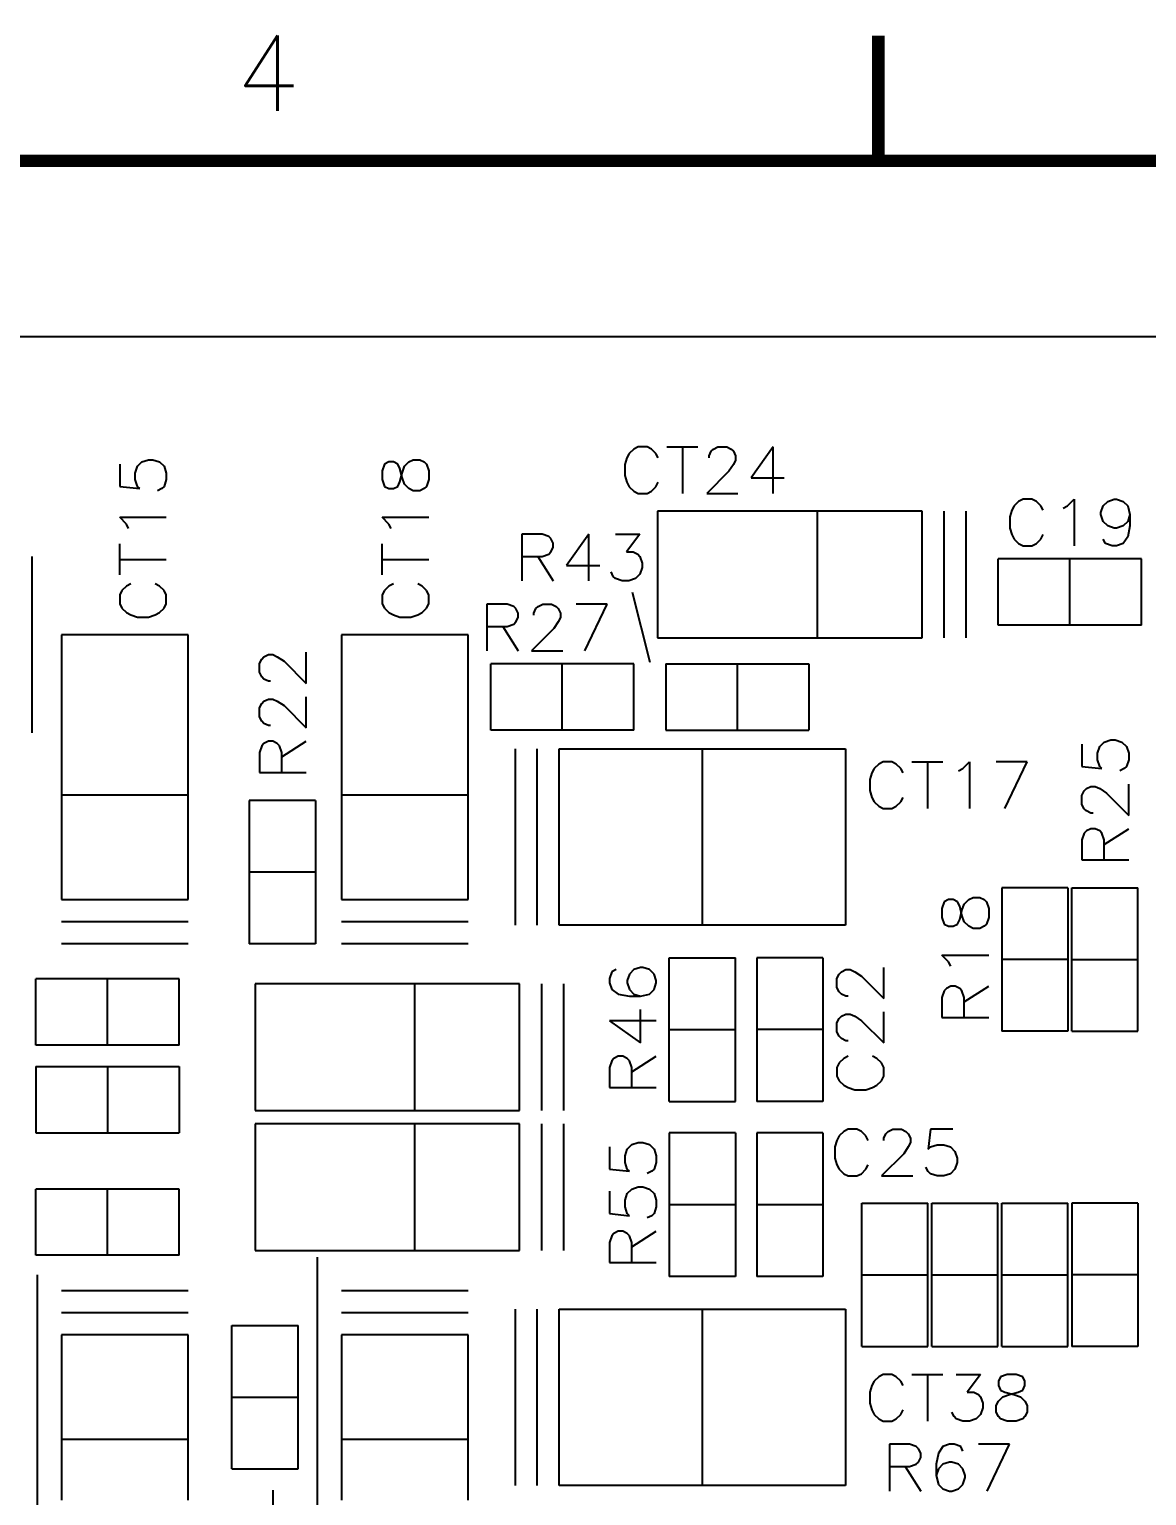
# Model space of a CAD drawing. Extents: x 295 to 953, y 10 to 290.
# Drawn here: x 653.1 to 697.7, y 231.7 to 290.2 of the extents above; entities that cross this region are included whole.
import ezdxf
from ezdxf.enums import TextEntityAlignment as Align

# ---------------------------------------------------------------- set-up
doc = ezdxf.new("R2010")
doc.units = 0
doc.header["$LTSCALE"] = 5
doc.header["$MEASUREMENT"] = 0
doc.layers.get('0').update_dxf_attribs({"linetype": 'CONTINUOUS', "lineweight": 25})
for name, color, linetype in [('DV-DPO-A6_BSK', 2, 'CONTINUOUS'), ('문자', 4, 'CONTINUOUS'), ('테두리', 3, 'CONTINUOUS')]:
    doc.layers.add(name, color=color, linetype=linetype)
doc.styles.get("Standard").update_dxf_attribs({"font": 'simplex.shx'})

# ---------------------------------------------------------------- blocks, each defined once
blk = doc.blocks.new('C')
at = {"layer": '테두리', "const_width": 0.5}
for points in [[(210, 290), (210, 285)], [(15, 285), (15, 15), (405, 15), (405, 285), (15, 285)]]:
    blk.add_lwpolyline(points, dxfattribs=at)
at = {"layer": '문자'}
blk.add_text('4', height=3, dxfattribs=at).set_placement((185.625, 288.5), align=Align.MIDDLE)

msp = doc.modelspace()

# ---------------------------------------------------------------- linework, layer by layer
at = {"layer": 'DV-DPO-A6_BSK', "color": 7}
for p, q in [((529.077, 277.997), (845.877, 277.997)), ((677.03, 273.325), (676.941, 273.146)), ((677.209, 273.498), (677.03, 273.325)), ((677.383, 273.588), (677.209, 273.498)), ((677.74, 273.588), (677.383, 273.588)), ((677.913, 273.498), (677.74, 273.588)), ((678.092, 273.325), (677.913, 273.498)), ((678.182, 273.146), (678.092, 273.325)), ((678.534, 273.588), (679.774, 273.588)), ((679.154, 273.588), (679.154, 271.733)), ((680.216, 273.236), (680.305, 273.415)), ((680.305, 273.415), (680.394, 273.498)), ((680.394, 273.498), (680.568, 273.588)), ((680.568, 273.588), (680.925, 273.588)), ((680.925, 273.588), (681.099, 273.498)), ((681.099, 273.498), (681.188, 273.415)), ((681.188, 273.415), (681.277, 273.236)), ((682.781, 273.588), (681.898, 272.353)), ((682.781, 271.733), (682.781, 273.588)), ((656.69, 272.901), (656.69, 272.012)), ((657.31, 272.543), (657.4, 272.811)), ((657.4, 272.811), (657.579, 272.984)), ((657.579, 272.984), (657.841, 273.074)), ((657.841, 273.074), (658.02, 273.074)), ((658.02, 273.074), (658.283, 272.984)), ((658.283, 272.984), (658.462, 272.811)), ((658.462, 272.811), (658.551, 272.543)), ((667.257, 272.901), (667.168, 272.632)), ((667.436, 272.984), (667.257, 272.901)), ((667.615, 272.984), (667.436, 272.984)), ((667.788, 272.901), (667.615, 272.984)), ((667.877, 272.722), (667.788, 272.901)), ((667.967, 272.37), (667.877, 272.722)), ((667.967, 272.543), (668.056, 272.811)), ((668.056, 272.811), (668.229, 272.984)), ((668.229, 272.984), (668.408, 273.074)), ((668.408, 273.074), (668.676, 273.074)), ((668.676, 273.074), (668.85, 272.984)), ((668.85, 272.984), (668.939, 272.901)), ((668.939, 272.901), (669.028, 272.632)), ((676.941, 273.146), (676.852, 272.884)), ((676.852, 272.884), (676.852, 272.442)), ((680.216, 273.146), (680.216, 273.236)), ((681.188, 272.884), (681.009, 272.616)), ((681.277, 273.057), (681.188, 272.884)), ((681.277, 273.236), (681.277, 273.057)), ((657.31, 272.28), (657.31, 272.543)), ((657.4, 272.012), (657.31, 272.28)), ((658.551, 272.28), (658.462, 272.012)), ((658.551, 272.543), (658.551, 272.28)), ((667.168, 272.632), (667.168, 272.28)), ((667.168, 272.28), (667.257, 272.012)), ((667.788, 272.012), (667.877, 272.191)), ((667.877, 272.191), (667.967, 272.543)), ((668.056, 272.101), (667.967, 272.37)), ((668.229, 271.923), (668.056, 272.101)), ((669.028, 272.28), (668.939, 272.012)), ((669.028, 272.632), (669.028, 272.28)), ((676.852, 272.442), (676.941, 272.174)), ((676.941, 272.174), (677.03, 271.995)), ((678.092, 271.995), (678.182, 272.174)), ((681.009, 272.616), (680.126, 271.733)), ((681.898, 272.353), (683.222, 272.353)), ((656.69, 272.012), (657.489, 271.923)), ((657.489, 271.923), (657.4, 272.012)), ((658.372, 271.923), (658.199, 271.839)), ((658.462, 272.012), (658.372, 271.923)), ((667.257, 272.012), (667.436, 271.923)), ((667.436, 271.923), (667.615, 271.923)), ((667.615, 271.923), (667.788, 272.012)), ((668.408, 271.839), (668.229, 271.923)), ((668.676, 271.839), (668.408, 271.839)), ((668.85, 271.923), (668.676, 271.839)), ((668.939, 272.012), (668.85, 271.923)), ((677.03, 271.995), (677.209, 271.822)), ((677.209, 271.822), (677.383, 271.733)), ((677.383, 271.733), (677.74, 271.733)), ((677.74, 271.733), (677.913, 271.822)), ((677.913, 271.822), (678.092, 271.995)), ((680.126, 271.733), (681.367, 271.733)), ((678.165, 271.023), (678.165, 265.966)), ((682.121, 271.023), (678.165, 271.023)), ((682.781, 271.023), (682.121, 271.023)), ((683.993, 271.023), (682.781, 271.023)), ((684.982, 271.023), (683.993, 271.023)), ((684.541, 265.966), (684.541, 271.023)), ((688.721, 271.023), (684.982, 271.023)), ((688.721, 265.966), (688.721, 271.023)), ((689.603, 265.966), (689.603, 271.023)), ((690.481, 265.966), (690.481, 271.023)), ((692.308, 271.056), (692.224, 270.794)), ((692.397, 271.235), (692.308, 271.056)), ((692.576, 271.414), (692.397, 271.235)), ((692.755, 271.504), (692.576, 271.414)), ((693.107, 271.504), (692.755, 271.504)), ((693.286, 271.414), (693.107, 271.504)), ((693.465, 271.235), (693.286, 271.414)), ((693.554, 271.056), (693.465, 271.235)), ((694.353, 271.146), (694.532, 271.235)), ((694.532, 271.235), (694.795, 271.504)), ((694.795, 271.504), (694.795, 269.637)), ((695.862, 270.973), (695.951, 271.235)), ((695.862, 270.883), (695.862, 270.973)), ((695.951, 271.235), (696.13, 271.414)), ((696.13, 271.414), (696.393, 271.504)), ((696.393, 271.504), (696.482, 271.504)), ((696.482, 271.504), (696.751, 271.414)), ((696.751, 271.414), (696.929, 271.235)), ((696.929, 271.235), (697.013, 270.883)), ((656.958, 270.509), (656.69, 270.777)), ((656.69, 270.777), (658.551, 270.777)), ((657.048, 270.33), (656.958, 270.509)), ((667.436, 270.509), (667.168, 270.777)), ((667.168, 270.777), (669.028, 270.777)), ((667.525, 270.33), (667.436, 270.509)), ((692.224, 270.794), (692.224, 270.347)), ((692.224, 270.347), (692.308, 270.084)), ((695.951, 270.615), (695.862, 270.883)), ((696.13, 270.436), (695.951, 270.615)), ((696.393, 270.347), (696.13, 270.436)), ((696.482, 270.347), (696.393, 270.347)), ((696.751, 270.436), (696.482, 270.347)), ((696.929, 270.615), (696.751, 270.436)), ((697.013, 270.883), (696.929, 270.615)), ((697.013, 270.436), (696.929, 269.995)), ((697.013, 270.883), (697.013, 270.436)), ((673.549, 270.107), (672.75, 270.107)), ((672.75, 270.107), (672.75, 268.24)), ((673.817, 270.017), (673.549, 270.107)), ((673.907, 269.928), (673.817, 270.017)), ((673.996, 269.749), (673.907, 269.928)), ((675.416, 270.107), (674.527, 268.86)), ((675.416, 268.24), (675.416, 270.107)), ((676.483, 270.107), (677.455, 270.107)), ((677.455, 270.107), (676.924, 269.397)), ((692.308, 270.084), (692.397, 269.905)), ((692.397, 269.905), (692.576, 269.727)), ((693.286, 269.727), (693.465, 269.905)), ((693.465, 269.905), (693.554, 270.084)), ((696.041, 269.727), (695.951, 269.905)), ((696.929, 269.995), (696.751, 269.727)), ((653.203, 262.177), (653.203, 269.218)), ((656.69, 268.475), (656.69, 269.715)), ((667.168, 268.475), (667.168, 269.715)), ((672.75, 269.218), (673.549, 269.218)), ((673.376, 269.218), (673.996, 268.24)), ((673.549, 269.218), (673.817, 269.307)), ((673.817, 269.307), (673.907, 269.397)), ((673.907, 269.397), (673.996, 269.576)), ((673.996, 269.576), (673.996, 269.749)), ((676.924, 269.397), (677.193, 269.397)), ((677.193, 269.397), (677.371, 269.307)), ((677.371, 269.307), (677.455, 269.218)), ((677.455, 269.218), (677.545, 268.95)), ((692.576, 269.727), (692.755, 269.637)), ((692.755, 269.637), (693.107, 269.637)), ((693.107, 269.637), (693.286, 269.727)), ((696.303, 269.637), (696.041, 269.727)), ((696.482, 269.637), (696.303, 269.637)), ((696.751, 269.727), (696.482, 269.637)), ((656.69, 269.095), (658.551, 269.095)), ((667.168, 269.095), (669.028, 269.095)), ((674.527, 268.86), (675.857, 268.86)), ((676.393, 268.419), (676.304, 268.598)), ((677.545, 268.777), (677.455, 268.508)), ((677.545, 268.95), (677.545, 268.777)), ((697.477, 269.117), (691.76, 269.117)), ((691.76, 266.474), (691.76, 269.117)), ((694.616, 266.474), (694.616, 269.117)), ((697.477, 266.474), (697.477, 269.117)), ((656.958, 268.033), (656.78, 267.855)), ((657.137, 268.123), (656.958, 268.033)), ((658.283, 268.033), (658.109, 268.123)), ((658.462, 267.855), (658.283, 268.033)), ((667.436, 268.033), (667.257, 267.855)), ((667.615, 268.123), (667.436, 268.033)), ((668.76, 268.033), (668.587, 268.123)), ((668.939, 267.855), (668.76, 268.033)), ((676.483, 268.33), (676.393, 268.419)), ((676.745, 268.24), (676.483, 268.33)), ((677.014, 268.24), (676.745, 268.24)), ((677.282, 268.33), (677.014, 268.24)), ((677.455, 268.508), (677.282, 268.33)), ((656.78, 267.855), (656.69, 267.681)), ((656.69, 267.681), (656.69, 267.324)), ((658.551, 267.681), (658.462, 267.855)), ((658.551, 267.324), (658.551, 267.681)), ((667.257, 267.855), (667.168, 267.681)), ((667.168, 267.681), (667.168, 267.324)), ((669.028, 267.681), (668.939, 267.855)), ((669.028, 267.324), (669.028, 267.681)), ((677.153, 267.793), (677.852, 264.999)), ((656.69, 267.324), (656.78, 267.15)), ((656.78, 267.15), (656.958, 266.972)), ((656.958, 266.972), (657.137, 266.882)), ((657.137, 266.882), (657.4, 266.793)), ((657.841, 266.793), (658.109, 266.882)), ((658.109, 266.882), (658.283, 266.972)), ((658.283, 266.972), (658.462, 267.15)), ((658.462, 267.15), (658.551, 267.324)), ((667.168, 267.324), (667.257, 267.15)), ((667.257, 267.15), (667.436, 266.972)), ((667.436, 266.972), (667.615, 266.882)), ((667.615, 266.882), (667.877, 266.793)), ((668.319, 266.793), (668.587, 266.882)), ((668.587, 266.882), (668.76, 266.972)), ((668.76, 266.972), (668.939, 267.15)), ((668.939, 267.15), (669.028, 267.324)), ((672.152, 267.313), (671.353, 267.313)), ((671.353, 267.313), (671.353, 265.446)), ((672.42, 267.223), (672.152, 267.313)), ((672.51, 267.134), (672.42, 267.223)), ((672.599, 266.955), (672.51, 267.134)), ((672.599, 266.782), (672.599, 266.955)), ((673.219, 266.955), (673.309, 267.134)), ((673.219, 266.865), (673.219, 266.955)), ((673.309, 267.134), (673.398, 267.223)), ((673.398, 267.223), (673.577, 267.313)), ((673.577, 267.313), (673.929, 267.313)), ((673.929, 267.313), (674.108, 267.223)), ((674.108, 267.223), (674.197, 267.134)), ((674.197, 267.134), (674.287, 266.955)), ((674.287, 266.955), (674.287, 266.782)), ((676.148, 267.313), (674.907, 267.313)), ((675.259, 265.446), (676.148, 267.313)), ((657.4, 266.793), (657.841, 266.793)), ((667.877, 266.793), (668.319, 266.793)), ((671.353, 266.424), (672.152, 266.424)), ((671.979, 266.424), (672.599, 265.446)), ((672.152, 266.424), (672.42, 266.513)), ((672.42, 266.513), (672.51, 266.603)), ((672.51, 266.603), (672.599, 266.782)), ((674.019, 266.335), (673.13, 265.446)), ((674.197, 266.603), (674.019, 266.335)), ((674.287, 266.782), (674.197, 266.603)), ((697.477, 266.474), (691.76, 266.474)), ((659.428, 266.089), (654.371, 266.089)), ((654.371, 266.089), (654.371, 262.127)), ((659.428, 262.127), (659.428, 266.089)), ((670.604, 266.089), (665.547, 266.089)), ((665.547, 266.089), (665.547, 262.127)), ((670.604, 262.127), (670.604, 266.089)), ((678.165, 265.966), (682.121, 265.966)), ((682.121, 265.966), (682.781, 265.966)), ((682.781, 265.966), (683.993, 265.966)), ((683.993, 265.966), (684.982, 265.966)), ((684.982, 265.966), (688.721, 265.966)), ((662.273, 264.949), (662.362, 265.122)), ((662.362, 265.122), (662.451, 265.211)), ((662.451, 265.211), (662.625, 265.301)), ((662.625, 265.301), (662.803, 265.301)), ((662.803, 265.301), (662.982, 265.211)), ((662.982, 265.211), (663.25, 265.038)), ((664.139, 264.15), (664.139, 265.39)), ((673.13, 265.446), (674.376, 265.446)), ((662.273, 264.591), (662.273, 264.949)), ((662.362, 264.412), (662.273, 264.591)), ((663.25, 265.038), (664.139, 264.15)), ((677.22, 264.926), (671.504, 264.926)), ((671.504, 262.283), (671.504, 264.926)), ((674.359, 262.283), (674.359, 264.926)), ((677.22, 262.283), (677.22, 264.926)), ((678.489, 264.926), (684.205, 264.926)), ((678.489, 264.926), (678.489, 262.283)), ((681.344, 264.926), (681.344, 262.283)), ((684.205, 264.926), (684.205, 262.283)), ((662.451, 264.323), (662.362, 264.412)), ((662.625, 264.239), (662.451, 264.323)), ((662.714, 264.239), (662.625, 264.239)), ((662.273, 263.172), (662.362, 263.351)), ((662.362, 263.351), (662.451, 263.44)), ((662.451, 263.44), (662.625, 263.524)), ((662.625, 263.524), (662.803, 263.524)), ((662.803, 263.524), (662.982, 263.44)), ((662.982, 263.44), (663.25, 263.261)), ((664.139, 262.373), (664.139, 263.613)), ((662.273, 262.814), (662.273, 263.172)), ((662.362, 262.641), (662.273, 262.814)), ((663.25, 263.261), (664.139, 262.373)), ((662.451, 262.552), (662.362, 262.641)), ((662.625, 262.462), (662.451, 262.552)), ((662.714, 262.462), (662.625, 262.462)), ((677.22, 262.283), (671.504, 262.283)), ((678.489, 262.283), (684.205, 262.283)), ((654.371, 262.127), (654.371, 261.467)), ((659.428, 261.467), (659.428, 262.127)), ((662.362, 261.663), (662.273, 261.395)), ((662.451, 261.752), (662.362, 261.663)), ((662.625, 261.842), (662.451, 261.752)), ((662.803, 261.842), (662.625, 261.842)), ((662.982, 261.752), (662.803, 261.842)), ((663.072, 261.663), (662.982, 261.752)), ((663.161, 261.395), (663.072, 261.663)), ((663.161, 261.216), (664.139, 261.842)), ((665.547, 262.127), (665.547, 261.467)), ((670.604, 261.467), (670.604, 262.127)), ((695.102, 261.719), (695.102, 260.83)), ((695.722, 261.367), (695.812, 261.63)), ((695.812, 261.63), (695.991, 261.808)), ((695.991, 261.808), (696.253, 261.898)), ((696.253, 261.898), (696.432, 261.898)), ((696.432, 261.898), (696.7, 261.808)), ((696.7, 261.808), (696.879, 261.63)), ((696.879, 261.63), (696.968, 261.367)), ((654.371, 261.467), (654.371, 260.26)), ((659.428, 260.26), (659.428, 261.467)), ((662.273, 261.395), (662.273, 260.596)), ((663.161, 260.596), (663.161, 261.395)), ((665.547, 261.467), (665.547, 260.26)), ((670.604, 260.26), (670.604, 261.467)), ((672.471, 261.535), (672.471, 254.494)), ((673.348, 261.535), (673.348, 254.494)), ((674.231, 261.535), (685.67, 261.535)), ((674.231, 254.494), (674.231, 261.535)), ((679.947, 261.535), (679.947, 254.494)), ((685.67, 261.535), (685.67, 254.494)), ((687.162, 261.015), (686.988, 260.925)), ((687.519, 261.015), (687.162, 261.015)), ((687.692, 260.925), (687.519, 261.015)), ((688.313, 261.015), (689.553, 261.015)), ((688.933, 261.015), (688.933, 259.16)), ((690.347, 260.752), (690.615, 261.015)), ((690.615, 261.015), (690.615, 259.16)), ((692.912, 261.015), (691.677, 261.015)), ((692.029, 259.16), (692.912, 261.015)), ((695.722, 261.099), (695.722, 261.367)), ((695.812, 260.83), (695.722, 261.099)), ((696.968, 261.099), (696.879, 260.83)), ((696.968, 261.367), (696.968, 261.099)), ((662.273, 260.596), (664.139, 260.596)), ((686.72, 260.573), (686.631, 260.311)), ((686.809, 260.752), (686.72, 260.573)), ((686.988, 260.925), (686.809, 260.752)), ((687.871, 260.752), (687.692, 260.925)), ((687.961, 260.573), (687.871, 260.752)), ((690.173, 260.663), (690.347, 260.752)), ((695.102, 260.83), (695.901, 260.747)), ((695.901, 260.747), (695.812, 260.83)), ((696.79, 260.747), (696.611, 260.657)), ((696.879, 260.83), (696.79, 260.747)), ((654.371, 260.26), (654.371, 259.271)), ((659.428, 259.271), (659.428, 260.26)), ((665.547, 260.26), (665.547, 259.271)), ((670.604, 259.271), (670.604, 260.26)), ((686.631, 260.311), (686.631, 259.869)), ((686.631, 259.869), (686.72, 259.601)), ((695.102, 259.679), (695.191, 259.858)), ((695.191, 259.858), (695.281, 259.948)), ((695.281, 259.948), (695.454, 260.031)), ((695.454, 260.031), (695.633, 260.031)), ((695.633, 260.031), (695.812, 259.948)), ((695.812, 259.948), (696.08, 259.769)), ((696.968, 258.88), (696.968, 260.121)), ((654.371, 259.707), (659.428, 259.707)), ((654.371, 259.271), (654.371, 255.527)), ((659.428, 255.527), (659.428, 259.271)), ((661.865, 259.478), (661.865, 253.756)), ((664.508, 259.478), (661.865, 259.478)), ((664.508, 259.478), (664.508, 253.756)), ((665.547, 259.707), (670.604, 259.707)), ((665.547, 259.271), (665.547, 255.527)), ((670.604, 255.527), (670.604, 259.271)), ((686.72, 259.601), (686.809, 259.422)), ((686.809, 259.422), (686.988, 259.249)), ((686.988, 259.249), (687.162, 259.16)), ((687.519, 259.16), (687.692, 259.249)), ((687.692, 259.249), (687.871, 259.422)), ((687.871, 259.422), (687.961, 259.601)), ((695.102, 259.322), (695.102, 259.679)), ((695.191, 259.148), (695.102, 259.322)), ((696.08, 259.769), (696.968, 258.88)), ((687.162, 259.16), (687.519, 259.16)), ((695.281, 259.059), (695.191, 259.148)), ((695.454, 258.97), (695.281, 259.059)), ((695.544, 258.97), (695.454, 258.97)), ((695.191, 258.171), (695.102, 257.902)), ((695.281, 258.26), (695.191, 258.171)), ((695.454, 258.349), (695.281, 258.26)), ((695.633, 258.349), (695.454, 258.349)), ((695.812, 258.26), (695.633, 258.349)), ((695.901, 258.171), (695.812, 258.26)), ((695.991, 257.902), (695.901, 258.171)), ((695.991, 257.724), (696.968, 258.349)), ((695.102, 257.902), (695.102, 257.103)), ((695.991, 257.103), (695.991, 257.902)), ((695.102, 257.103), (696.968, 257.103)), ((664.508, 256.617), (661.865, 256.617)), ((691.9, 255.986), (691.9, 250.264)), ((694.543, 255.986), (691.9, 255.986)), ((694.543, 255.986), (694.543, 250.264)), ((694.694, 250.264), (694.694, 255.986)), ((694.694, 255.986), (697.337, 255.986)), ((697.337, 250.264), (697.337, 255.986)), ((654.371, 255.527), (659.428, 255.527)), ((665.547, 255.527), (670.604, 255.527)), ((689.603, 255.432), (689.514, 255.17)), ((689.514, 255.17), (689.514, 254.812)), ((689.782, 255.522), (689.603, 255.432)), ((689.956, 255.522), (689.782, 255.522)), ((690.134, 255.432), (689.956, 255.522)), ((690.224, 255.259), (690.134, 255.432)), ((690.313, 254.902), (690.224, 255.259)), ((690.313, 255.08), (690.403, 255.343)), ((690.403, 255.343), (690.581, 255.522)), ((690.581, 255.522), (690.755, 255.611)), ((690.755, 255.611), (691.023, 255.611)), ((691.023, 255.611), (691.202, 255.522)), ((691.202, 255.522), (691.291, 255.432)), ((691.291, 255.432), (691.38, 255.17)), ((691.38, 255.17), (691.38, 254.812)), ((654.371, 254.65), (659.428, 254.65)), ((665.547, 254.65), (670.604, 254.65)), ((689.514, 254.812), (689.603, 254.544)), ((690.134, 254.544), (690.224, 254.723)), ((690.224, 254.723), (690.313, 255.08)), ((690.403, 254.633), (690.313, 254.902)), ((690.581, 254.46), (690.403, 254.633)), ((691.38, 254.812), (691.291, 254.544)), ((685.67, 254.494), (674.231, 254.494)), ((689.603, 254.544), (689.782, 254.46)), ((689.782, 254.46), (689.956, 254.46)), ((689.956, 254.46), (690.134, 254.544)), ((690.755, 254.371), (690.581, 254.46)), ((691.023, 254.371), (690.755, 254.371)), ((691.202, 254.46), (691.023, 254.371)), ((691.291, 254.544), (691.202, 254.46)), ((654.371, 253.767), (659.428, 253.767)), ((664.508, 253.756), (661.865, 253.756)), ((665.547, 253.767), (670.604, 253.767)), ((677.483, 252.817), (677.22, 252.728)), ((677.572, 252.817), (677.483, 252.817)), ((677.841, 252.728), (677.572, 252.817)), ((678.629, 247.47), (678.629, 253.192)), ((678.629, 253.192), (681.272, 253.192)), ((681.272, 247.47), (681.272, 253.192)), ((682.121, 253.192), (682.121, 247.47)), ((684.764, 253.192), (682.121, 253.192)), ((684.764, 253.192), (684.764, 247.47)), ((687.189, 251.577), (687.189, 252.817)), ((689.782, 253.035), (689.514, 253.303)), ((689.514, 253.303), (691.38, 253.303)), ((689.866, 252.862), (689.782, 253.035)), ((694.543, 253.125), (691.9, 253.125)), ((694.694, 253.125), (697.337, 253.125)), ((659.059, 252.353), (653.343, 252.353)), ((653.343, 249.71), (653.343, 252.353)), ((656.198, 249.71), (656.198, 252.353)), ((659.059, 249.71), (659.059, 252.353)), ((676.332, 252.638), (676.243, 252.376)), ((676.243, 252.376), (676.243, 252.197)), ((676.511, 252.728), (676.332, 252.638)), ((677.042, 252.549), (676.952, 252.286)), ((676.952, 252.286), (676.952, 252.197)), ((677.22, 252.728), (677.042, 252.549)), ((678.02, 252.549), (677.841, 252.728)), ((678.109, 252.286), (678.02, 252.549)), ((678.109, 252.197), (678.109, 252.286)), ((685.323, 252.376), (685.412, 252.549)), ((685.323, 252.018), (685.323, 252.376)), ((685.412, 252.549), (685.502, 252.638)), ((685.502, 252.638), (685.675, 252.728)), ((685.675, 252.728), (685.854, 252.728)), ((685.854, 252.728), (686.033, 252.638)), ((686.033, 252.638), (686.301, 252.465)), ((686.301, 252.465), (687.189, 251.577)), ((662.099, 252.163), (662.099, 247.106)), ((666.056, 252.163), (662.099, 252.163)), ((666.715, 252.163), (666.056, 252.163)), ((667.928, 252.163), (666.715, 252.163)), ((668.917, 252.163), (667.928, 252.163)), ((668.475, 247.106), (668.475, 252.163)), ((672.655, 252.163), (668.917, 252.163)), ((672.655, 247.106), (672.655, 252.163)), ((673.538, 247.106), (673.538, 252.163)), ((674.415, 247.106), (674.415, 252.163)), ((676.243, 252.197), (676.332, 251.929)), ((676.332, 251.929), (676.595, 251.75)), ((676.595, 251.75), (677.042, 251.666)), ((676.952, 252.197), (677.042, 251.929)), ((677.042, 251.929), (677.22, 251.75)), ((677.042, 251.666), (677.483, 251.666)), ((677.22, 251.75), (677.483, 251.666)), ((677.483, 251.666), (677.841, 251.75)), ((677.841, 251.75), (678.02, 251.929)), ((678.02, 251.929), (678.109, 252.197)), ((685.412, 251.839), (685.323, 252.018)), ((685.502, 251.75), (685.412, 251.839)), ((685.675, 251.666), (685.502, 251.75)), ((685.765, 251.666), (685.675, 251.666)), ((689.603, 251.884), (689.514, 251.616)), ((689.693, 251.973), (689.603, 251.884)), ((689.866, 252.063), (689.693, 251.973)), ((690.045, 252.063), (689.866, 252.063)), ((690.224, 251.973), (690.045, 252.063)), ((690.313, 251.884), (690.224, 251.973)), ((690.403, 251.616), (690.313, 251.884)), ((690.403, 251.437), (691.38, 252.063)), ((677.483, 249.8), (677.483, 251.13)), ((687.189, 249.8), (687.189, 251.04)), ((689.514, 251.616), (689.514, 250.817)), ((690.403, 250.817), (690.403, 251.616)), ((678.109, 250.688), (676.243, 250.688)), ((676.243, 250.688), (677.483, 249.8)), ((685.323, 250.599), (685.412, 250.778)), ((685.323, 250.241), (685.323, 250.599)), ((685.412, 250.778), (685.502, 250.867)), ((685.502, 250.867), (685.675, 250.951)), ((685.675, 250.951), (685.854, 250.951)), ((685.854, 250.951), (686.033, 250.867)), ((686.033, 250.867), (686.301, 250.688)), ((686.301, 250.688), (687.189, 249.8)), ((689.514, 250.817), (691.38, 250.817)), ((678.629, 250.331), (681.272, 250.331)), ((684.764, 250.331), (682.121, 250.331)), ((685.412, 250.068), (685.323, 250.241)), ((685.502, 249.979), (685.412, 250.068)), ((685.675, 249.889), (685.502, 249.979)), ((685.765, 249.889), (685.675, 249.889)), ((694.543, 250.264), (691.9, 250.264)), ((694.694, 250.264), (697.337, 250.264)), ((659.059, 249.71), (653.343, 249.71)), ((653.343, 248.861), (659.059, 248.861)), ((653.343, 248.861), (653.343, 246.218)), ((656.198, 248.861), (656.198, 246.218)), ((659.059, 248.861), (659.059, 246.218)), ((676.332, 249.09), (676.243, 248.822)), ((676.243, 248.822), (676.243, 248.023)), ((676.421, 249.179), (676.332, 249.09)), ((676.595, 249.269), (676.421, 249.179)), ((676.773, 249.269), (676.595, 249.269)), ((676.952, 249.179), (676.773, 249.269)), ((677.042, 249.09), (676.952, 249.179)), ((677.131, 248.822), (677.042, 249.09)), ((677.131, 248.643), (678.109, 249.269)), ((677.131, 248.023), (677.131, 248.822)), ((685.412, 249.001), (685.323, 248.822)), ((685.323, 248.822), (685.323, 248.47)), ((685.591, 249.179), (685.412, 249.001)), ((685.765, 249.269), (685.591, 249.179)), ((686.921, 249.179), (686.742, 249.269)), ((687.1, 249.001), (686.921, 249.179)), ((687.189, 248.822), (687.1, 249.001)), ((687.189, 248.47), (687.189, 248.822)), ((685.323, 248.47), (685.412, 248.291)), ((685.412, 248.291), (685.591, 248.112)), ((685.591, 248.112), (685.765, 248.023)), ((686.742, 248.023), (686.921, 248.112)), ((686.921, 248.112), (687.1, 248.291)), ((687.1, 248.291), (687.189, 248.47)), ((676.243, 248.023), (678.109, 248.023)), ((685.765, 248.023), (686.033, 247.933)), ((686.033, 247.933), (686.474, 247.933)), ((686.474, 247.933), (686.742, 248.023)), ((662.099, 247.106), (666.056, 247.106)), ((666.056, 247.106), (666.715, 247.106)), ((666.715, 247.106), (667.928, 247.106)), ((667.928, 247.106), (668.917, 247.106)), ((668.917, 247.106), (672.655, 247.106)), ((678.629, 247.47), (681.272, 247.47)), ((684.764, 247.47), (682.121, 247.47)), ((662.099, 246.575), (662.099, 241.518)), ((666.056, 246.575), (662.099, 246.575)), ((666.715, 246.575), (666.056, 246.575)), ((667.928, 246.575), (666.715, 246.575)), ((668.917, 246.575), (667.928, 246.575)), ((668.475, 241.518), (668.475, 246.575)), ((672.655, 246.575), (668.917, 246.575)), ((672.655, 241.518), (672.655, 246.575)), ((673.538, 241.518), (673.538, 246.575)), ((674.415, 241.518), (674.415, 246.575)), ((685.77, 246.358), (685.591, 246.268)), ((686.122, 246.358), (685.77, 246.358)), ((686.301, 246.268), (686.122, 246.358)), ((687.368, 246.268), (687.547, 246.358)), ((687.547, 246.358), (687.899, 246.358)), ((687.899, 246.358), (688.078, 246.268)), ((689.056, 246.358), (688.966, 245.558)), ((689.944, 246.358), (689.056, 246.358)), ((653.343, 246.218), (659.059, 246.218)), ((677.131, 245.743), (677.394, 245.832)), ((677.394, 245.832), (677.572, 245.832)), ((677.572, 245.832), (677.841, 245.743)), ((678.629, 246.207), (678.629, 240.485)), ((681.272, 246.207), (678.629, 246.207)), ((681.272, 246.207), (681.272, 240.485)), ((682.121, 246.207), (682.121, 240.485)), ((684.764, 246.207), (682.121, 246.207)), ((684.764, 246.207), (684.764, 240.485)), ((685.323, 245.91), (685.239, 245.648)), ((685.412, 246.089), (685.323, 245.91)), ((685.591, 246.268), (685.412, 246.089)), ((686.48, 246.089), (686.301, 246.268)), ((686.569, 245.91), (686.48, 246.089)), ((687.189, 246), (687.279, 246.179)), ((687.189, 245.91), (687.189, 246)), ((687.279, 246.179), (687.368, 246.268)), ((688.078, 246.268), (688.167, 246.179)), ((688.167, 246.179), (688.257, 246)), ((688.257, 245.827), (688.167, 245.648)), ((688.257, 246), (688.257, 245.827)), ((676.243, 245.653), (676.243, 244.765)), ((676.863, 245.301), (676.952, 245.564)), ((676.863, 245.033), (676.863, 245.301)), ((676.952, 245.564), (677.131, 245.743)), ((677.841, 245.743), (678.02, 245.564)), ((678.02, 245.564), (678.109, 245.301)), ((678.109, 245.301), (678.109, 245.033)), ((685.239, 245.648), (685.239, 245.201)), ((685.239, 245.201), (685.323, 244.938)), ((687.989, 245.38), (687.1, 244.491)), ((688.167, 245.648), (687.989, 245.38)), ((688.966, 245.558), (689.056, 245.648)), ((689.056, 245.648), (689.318, 245.737)), ((689.318, 245.737), (689.587, 245.737)), ((689.587, 245.737), (689.855, 245.648)), ((689.855, 245.648), (690.028, 245.469)), ((690.028, 245.469), (690.118, 245.201)), ((690.118, 245.201), (690.118, 245.028)), ((676.243, 244.765), (677.042, 244.681)), ((676.952, 244.765), (676.863, 245.033)), ((677.042, 244.681), (676.952, 244.765)), ((677.93, 244.681), (677.751, 244.592)), ((678.02, 244.765), (677.93, 244.681)), ((678.109, 245.033), (678.02, 244.765)), ((685.323, 244.938), (685.412, 244.759)), ((685.412, 244.759), (685.591, 244.581)), ((686.301, 244.581), (686.48, 244.759)), ((686.48, 244.759), (686.569, 244.938)), ((688.966, 244.67), (688.877, 244.849)), ((689.056, 244.581), (688.966, 244.67)), ((690.028, 244.759), (689.855, 244.581)), ((690.118, 245.028), (690.028, 244.759)), ((677.131, 243.966), (677.394, 244.055)), ((677.394, 244.055), (677.572, 244.055)), ((677.572, 244.055), (677.841, 243.966)), ((685.591, 244.581), (685.77, 244.491)), ((685.77, 244.491), (686.122, 244.491)), ((686.122, 244.491), (686.301, 244.581)), ((687.1, 244.491), (688.346, 244.491)), ((689.318, 244.491), (689.056, 244.581)), ((689.587, 244.491), (689.318, 244.491)), ((689.855, 244.581), (689.587, 244.491)), ((659.059, 243.971), (653.343, 243.971)), ((653.343, 241.328), (653.343, 243.971)), ((656.198, 241.328), (656.198, 243.971)), ((659.059, 241.328), (659.059, 243.971)), ((676.243, 243.882), (676.243, 242.994)), ((676.863, 243.524), (676.952, 243.793)), ((676.863, 243.256), (676.863, 243.524)), ((676.952, 243.793), (677.131, 243.966)), ((677.841, 243.966), (678.02, 243.793)), ((678.02, 243.793), (678.109, 243.524)), ((678.109, 243.524), (678.109, 243.256)), ((676.243, 242.994), (677.042, 242.904)), ((676.952, 242.994), (676.863, 243.256)), ((677.042, 242.904), (676.952, 242.994)), ((677.93, 242.904), (677.751, 242.815)), ((678.02, 242.994), (677.93, 242.904)), ((678.109, 243.256), (678.02, 242.994)), ((681.272, 243.346), (678.629, 243.346)), ((684.764, 243.346), (682.121, 243.346)), ((686.312, 237.691), (686.312, 243.413)), ((686.312, 243.413), (688.955, 243.413)), ((688.955, 237.691), (688.955, 243.413)), ((689.106, 237.691), (689.106, 243.413)), ((689.106, 243.413), (691.749, 243.413)), ((691.749, 237.691), (691.749, 243.413)), ((691.9, 237.691), (691.9, 243.413)), ((691.9, 243.413), (694.543, 243.413)), ((694.543, 237.691), (694.543, 243.413)), ((694.694, 243.413), (694.694, 237.691)), ((697.337, 243.413), (694.694, 243.413)), ((697.337, 243.413), (697.337, 237.691)), ((676.595, 242.284), (676.421, 242.194)), ((676.773, 242.284), (676.595, 242.284)), ((676.952, 242.194), (676.773, 242.284)), ((677.131, 241.658), (678.109, 242.284)), ((676.332, 242.105), (676.243, 241.837)), ((676.243, 241.837), (676.243, 241.038)), ((676.421, 242.194), (676.332, 242.105)), ((677.042, 242.105), (676.952, 242.194)), ((677.131, 241.837), (677.042, 242.105)), ((677.131, 241.038), (677.131, 241.837)), ((659.059, 241.328), (653.343, 241.328)), ((662.099, 241.518), (666.056, 241.518)), ((664.58, 241.25), (664.58, 220.295)), ((666.056, 241.518), (666.715, 241.518)), ((666.715, 241.518), (667.928, 241.518)), ((667.928, 241.518), (668.917, 241.518)), ((668.917, 241.518), (672.655, 241.518)), ((653.404, 223.089), (653.404, 240.552)), ((676.243, 241.038), (678.109, 241.038)), ((686.312, 240.552), (688.955, 240.552)), ((689.106, 240.552), (691.749, 240.552)), ((691.9, 240.552), (694.543, 240.552)), ((697.337, 240.552), (694.694, 240.552)), ((681.272, 240.485), (678.629, 240.485)), ((684.764, 240.485), (682.121, 240.485)), ((659.428, 239.909), (654.371, 239.909)), ((670.604, 239.909), (665.547, 239.909)), ((659.428, 239.032), (654.371, 239.032)), ((670.604, 239.032), (665.547, 239.032)), ((672.471, 239.183), (672.471, 232.142)), ((673.348, 239.183), (673.348, 232.142)), ((674.231, 239.183), (685.67, 239.183)), ((674.231, 232.142), (674.231, 239.183)), ((679.947, 239.183), (679.947, 232.142)), ((685.67, 239.183), (685.67, 232.142)), ((661.166, 232.801), (661.166, 238.523)), ((661.166, 238.523), (663.809, 238.523)), ((663.809, 232.801), (663.809, 238.523)), ((659.428, 238.149), (654.371, 238.149)), ((654.371, 238.149), (654.371, 234.41)), ((659.428, 234.41), (659.428, 238.149)), ((670.604, 238.149), (665.547, 238.149)), ((665.547, 238.149), (665.547, 234.41)), ((670.604, 234.41), (670.604, 238.149)), ((686.312, 237.691), (688.955, 237.691)), ((689.106, 237.691), (691.749, 237.691)), ((691.9, 237.691), (694.543, 237.691)), ((697.337, 237.691), (694.694, 237.691)), ((686.988, 236.478), (686.809, 236.305)), ((687.162, 236.567), (686.988, 236.478)), ((687.519, 236.567), (687.162, 236.567)), ((687.692, 236.478), (687.519, 236.567)), ((687.871, 236.305), (687.692, 236.478)), ((688.313, 236.567), (689.553, 236.567)), ((688.933, 236.567), (688.933, 234.712)), ((690.084, 236.567), (691.056, 236.567)), ((691.056, 236.567), (690.525, 235.863)), ((691.85, 236.478), (691.766, 236.305)), ((692.118, 236.567), (691.85, 236.478)), ((692.47, 236.567), (692.118, 236.567)), ((692.738, 236.478), (692.47, 236.567)), ((692.828, 236.305), (692.738, 236.478)), ((686.72, 236.126), (686.631, 235.863)), ((686.631, 235.863), (686.631, 235.422)), ((686.809, 236.305), (686.72, 236.126)), ((687.961, 236.126), (687.871, 236.305)), ((690.525, 235.863), (690.788, 235.863)), ((690.788, 235.863), (690.967, 235.774)), ((691.766, 236.305), (691.766, 236.126)), ((691.766, 236.126), (691.85, 235.947)), ((691.85, 235.947), (692.029, 235.863)), ((692.029, 235.863), (692.381, 235.774)), ((692.207, 235.774), (692.56, 235.863)), ((692.56, 235.863), (692.738, 235.947)), ((692.738, 235.947), (692.828, 236.126)), ((692.828, 236.126), (692.828, 236.305)), ((661.166, 235.662), (663.809, 235.662)), ((686.631, 235.422), (686.72, 235.154)), ((690.967, 235.774), (691.056, 235.684)), ((691.056, 235.684), (691.146, 235.422)), ((691.146, 235.243), (691.056, 234.975)), ((691.146, 235.422), (691.146, 235.243)), ((691.677, 235.332), (691.766, 235.506)), ((691.677, 235.064), (691.677, 235.332)), ((691.766, 235.506), (691.939, 235.684)), ((691.939, 235.684), (692.207, 235.774)), ((692.381, 235.774), (692.649, 235.684)), ((692.649, 235.684), (692.828, 235.506)), ((692.828, 235.506), (692.912, 235.332)), ((692.912, 235.332), (692.912, 235.064)), ((686.72, 235.154), (686.809, 234.975)), ((686.809, 234.975), (686.988, 234.802)), ((686.988, 234.802), (687.162, 234.712)), ((687.162, 234.712), (687.519, 234.712)), ((687.519, 234.712), (687.692, 234.802)), ((687.692, 234.802), (687.871, 234.975)), ((687.871, 234.975), (687.961, 235.154)), ((689.995, 234.891), (689.905, 235.064)), ((690.084, 234.802), (689.995, 234.891)), ((690.347, 234.712), (690.084, 234.802)), ((690.615, 234.712), (690.347, 234.712)), ((690.878, 234.802), (690.615, 234.712)), ((691.056, 234.975), (690.878, 234.802)), ((691.766, 234.891), (691.677, 235.064)), ((691.85, 234.802), (691.766, 234.891)), ((692.118, 234.712), (691.85, 234.802)), ((692.47, 234.712), (692.118, 234.712)), ((692.738, 234.802), (692.47, 234.712)), ((692.828, 234.891), (692.738, 234.802)), ((692.912, 235.064), (692.828, 234.891)), ((654.371, 234.41), (654.371, 233.421)), ((659.428, 233.421), (659.428, 234.41)), ((665.547, 234.41), (665.547, 233.421)), ((670.604, 233.421), (670.604, 234.41)), ((659.428, 233.969), (654.371, 233.969)), ((670.604, 233.969), (665.547, 233.969)), ((688.218, 233.785), (687.419, 233.785)), ((687.419, 233.785), (687.419, 231.918)), ((688.486, 233.695), (688.218, 233.785)), ((688.575, 233.606), (688.486, 233.695)), ((688.665, 233.427), (688.575, 233.606)), ((689.553, 233.695), (689.374, 233.427)), ((689.816, 233.785), (689.553, 233.695)), ((689.995, 233.785), (689.816, 233.785)), ((690.263, 233.695), (689.995, 233.785)), ((690.352, 233.516), (690.263, 233.695)), ((692.213, 233.785), (690.973, 233.785)), ((691.325, 231.918), (692.213, 233.785)), ((654.371, 233.421), (654.371, 232.209)), ((659.428, 232.209), (659.428, 233.421)), ((665.547, 233.421), (665.547, 232.209)), ((670.604, 232.209), (670.604, 233.421)), ((687.419, 232.896), (688.218, 232.896)), ((688.044, 232.896), (688.665, 231.918)), ((688.218, 232.896), (688.486, 232.985)), ((688.486, 232.985), (688.575, 233.075)), ((688.575, 233.075), (688.665, 233.254)), ((688.665, 233.254), (688.665, 233.427)), ((689.374, 233.427), (689.285, 232.985)), ((689.285, 232.985), (689.285, 232.538)), ((689.553, 232.985), (689.374, 232.807)), ((689.816, 233.075), (689.553, 232.985)), ((689.905, 233.075), (689.816, 233.075)), ((690.173, 232.985), (689.905, 233.075)), ((690.352, 232.807), (690.173, 232.985)), ((661.166, 232.801), (663.809, 232.801)), ((689.374, 232.807), (689.285, 232.538)), ((689.285, 232.538), (689.374, 232.186)), ((690.442, 232.538), (690.352, 232.807)), ((690.352, 232.186), (690.442, 232.455)), ((690.442, 232.455), (690.442, 232.538)), ((654.371, 232.209), (654.371, 231.549)), ((659.428, 231.549), (659.428, 232.209)), ((662.815, 230.622), (662.815, 231.952)), ((665.547, 232.209), (665.547, 231.549)), ((670.604, 231.549), (670.604, 232.209)), ((685.67, 232.142), (674.231, 232.142)), ((689.374, 232.186), (689.553, 232.008)), ((689.553, 232.008), (689.816, 231.918)), ((689.816, 231.918), (689.905, 231.918)), ((689.905, 231.918), (690.173, 232.008)), ((690.173, 232.008), (690.352, 232.186))]:
    msp.add_line(p, q, dxfattribs=at)

# ---------------------------------------------------------------- block references
msp.add_blockref('C', (476.978, 0))

doc.saveas('drawing.dxf')
